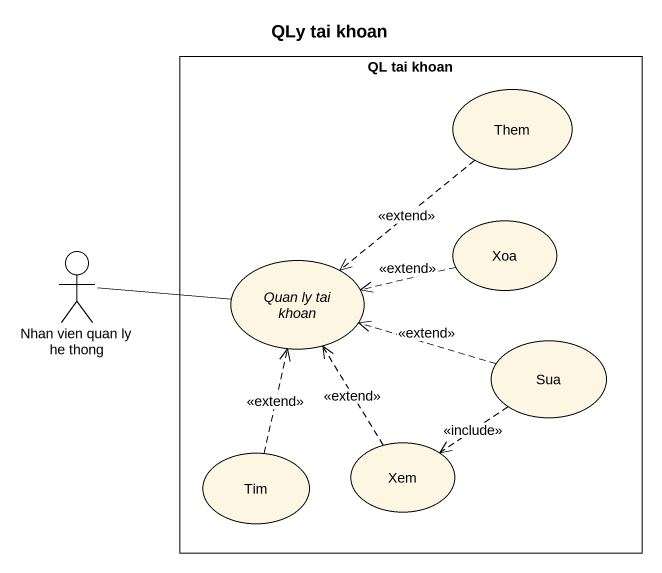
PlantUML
@startuml
title QLy tai khoan
rectangle "QL tai khoan" as QL_tai_khoan {
  usecase Them
  usecase "Quan ly tai khoan" as Quan_ly_tai_khoan
  usecase Xoa
  usecase Sua
  usecase Xem
  usecase Tim
}
actor "Nhan vien quan ly he thong" as Nhan_vien_quan_ly_he_thong
Them ..> Quan_ly_tai_khoan : <<extend>>
Nhan_vien_quan_ly_he_thong -right- Quan_ly_tai_khoan
Xoa .left.> Quan_ly_tai_khoan : <<extend>>
Sua .left.> Quan_ly_tai_khoan : <<extend>>
Sua ..> Xem : <<include>>
Xem .up.> Quan_ly_tai_khoan : <<extend>>
Tim .up.> Quan_ly_tai_khoan : <<extend>>
@enduml
